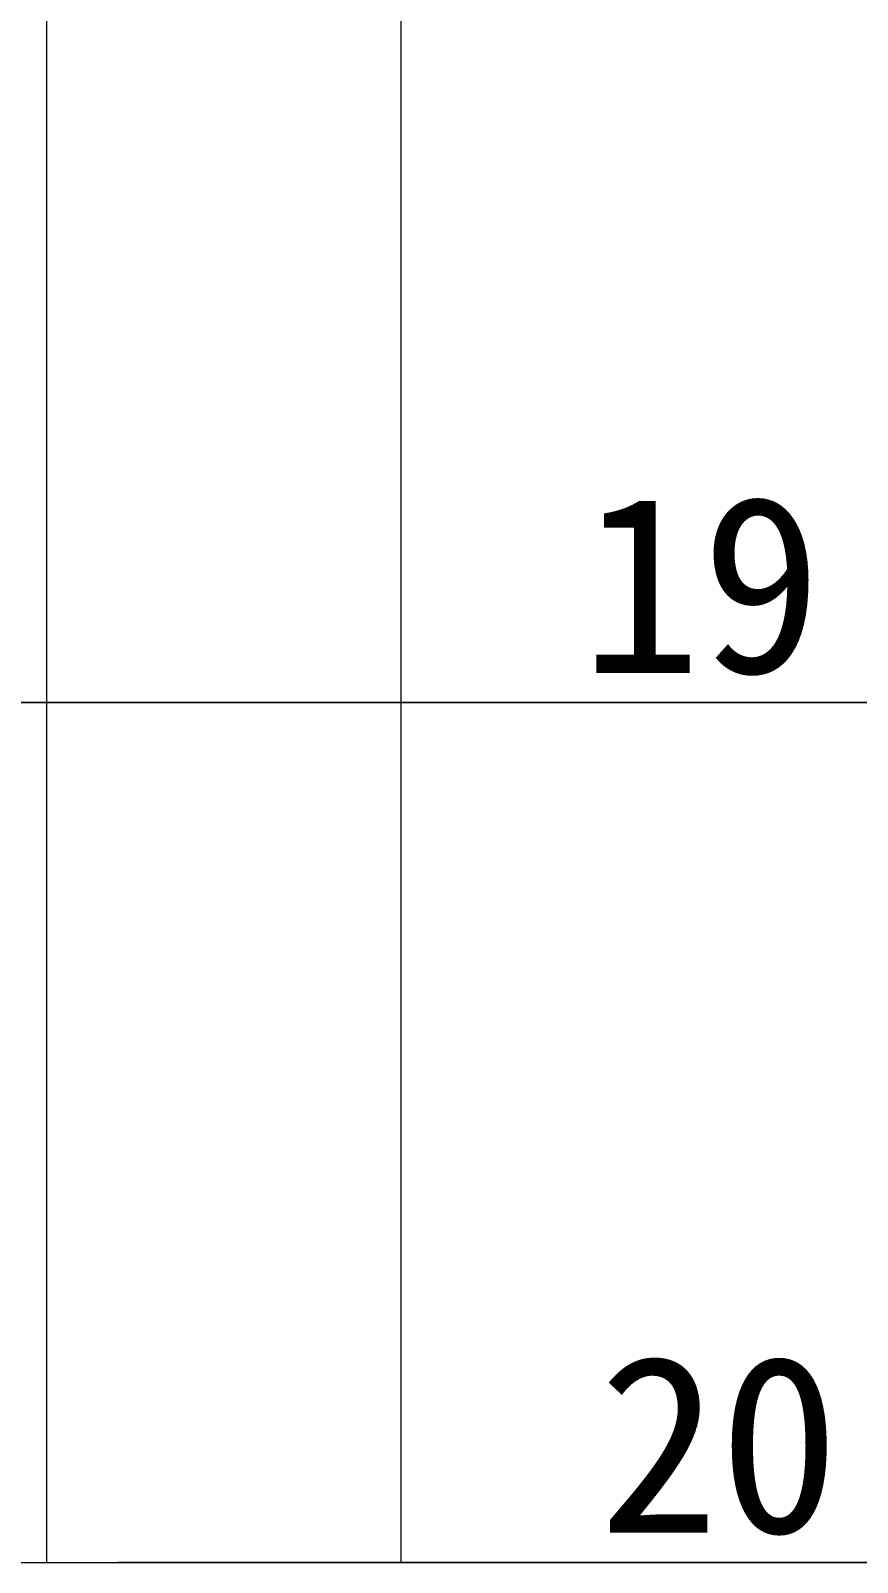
# Model space of a CAD drawing. Header units: millimetres. Extents: x -182 to 395, y -757 to 122.
# Drawn here: x -110.46 to -98.79, y -345.79 to -324.16 of the extents above; entities that cross this region are included whole.
import ezdxf

# ---------------------------------------------------------------- set-up
doc = ezdxf.new("R2010")
doc.units = ezdxf.units.MM
for name, color, linetype in [('KY2WL', 7, 'Continuous'), ('KY6WL', 7, 'Continuous'), ('岩性描述WT', 7, 'Continuous')]:
    doc.layers.add(name, color=color, linetype=linetype)
doc.styles.get("Standard").update_dxf_attribs({"font": ''})
doc.styles.get('Standard').set_extended_font_data('SimSun')

msp = doc.modelspace()

# ---------------------------------------------------------------- linework, layer by layer
at = {"layer": 'KY2WL', "lineweight": 20}
for p, q in [((-120.228, -333.648), (-35.228, -333.648)), ((-109.228, -333.648), (-120.228, -333.648)), ((-50.228, -333.648), (-109.228, -333.648)), ((-160.289, -345.788), (-35.289, -345.788)), ((-50.228, -345.788), (-109.228, -345.788))]:
    msp.add_line(p, q, dxfattribs=at)
at = {"layer": 'KY6WL', "lineweight": 20}
for p, q in [((-110.228, -345.788), (-110.228, 10.812)), ((-105.228, -345.788), (-105.228, 10.812))]:
    msp.add_line(p, q, dxfattribs=at)

# ---------------------------------------------------------------- texts
at = {"layer": '岩性描述WT', "lineweight": -3}
for s, p in [('19', (-102.69, -333.23)), ('20', (-102.44, -345.37))]:
    msp.add_text(s, height=2.5, dxfattribs=at).set_placement(p)

doc.saveas('drawing.dxf')
